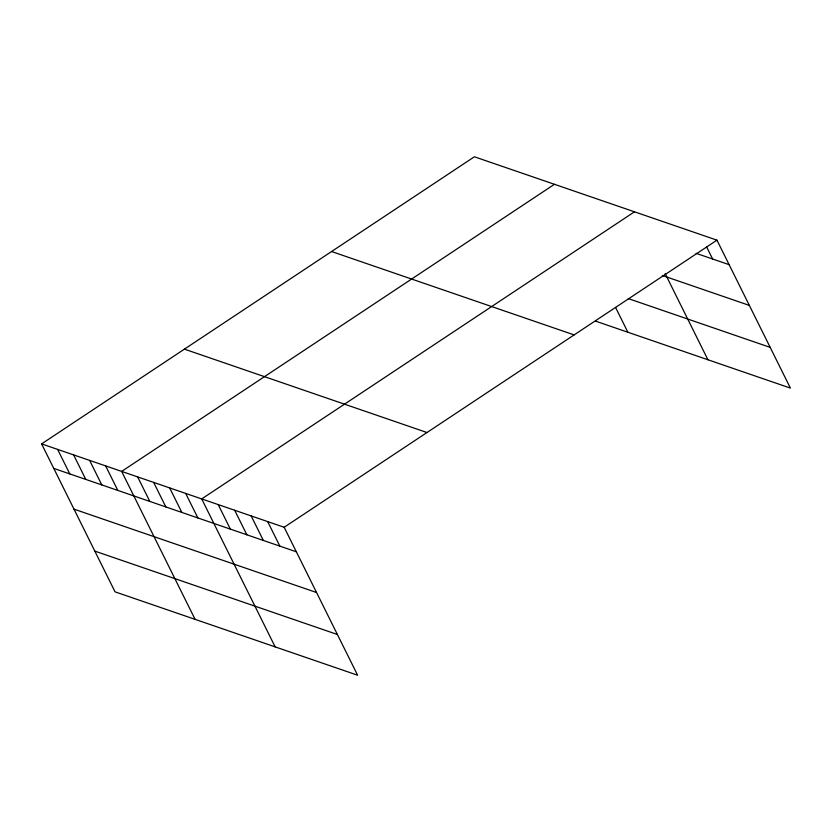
<?xml version="1.0" encoding="UTF-8"?>
<svg xmlns="http://www.w3.org/2000/svg" width="832" height="832" viewBox="0 0 832 832"><rect width="100%" height="100%" fill="white"/><g stroke="black" fill="none" stroke-linecap="round" stroke-linejoin="round"><path stroke-width="1.25" d="M41.6 443.893L284.17 527.27L357.614 675.22L115.045 591.843L41.6 443.893L474.386 156.78L716.955 240.157L790.4 388.107L595.858 321.235M554.434 184.298L121.649 471.411L195.094 619.351M634.483 211.806L201.698 498.919L275.142 646.87M284.17 527.27L716.955 240.157M696.134 253.334L729.123 264.68M662.303 275.486L749.351 305.406M628.243 298.584L770.182 347.381M331.562 251.524L574.142 334.911M184.423 349.138L426.993 432.526M53.768 468.406L296.338 551.793M73.986 509.142L316.555 592.519M94.817 551.106L337.397 634.494M706.545 246.75L712.629 259.002M665.184 273.666L707.928 359.757M615.524 307.351L627.879 332.238M267.675 521.602L279.843 546.114M251.181 515.934L263.349 540.446M234.686 510.266L246.854 534.778M218.192 504.598L230.36 529.11M185.692 493.418L197.86 517.93M169.676 487.916L181.844 512.429M153.67 482.414L165.838 506.927M137.654 476.913L149.822 501.426M105.643 465.899L117.811 490.422M89.627 460.398L101.795 484.91M73.622 454.896L85.79 479.409M57.606 449.394L69.784 473.907"/></g></svg>
